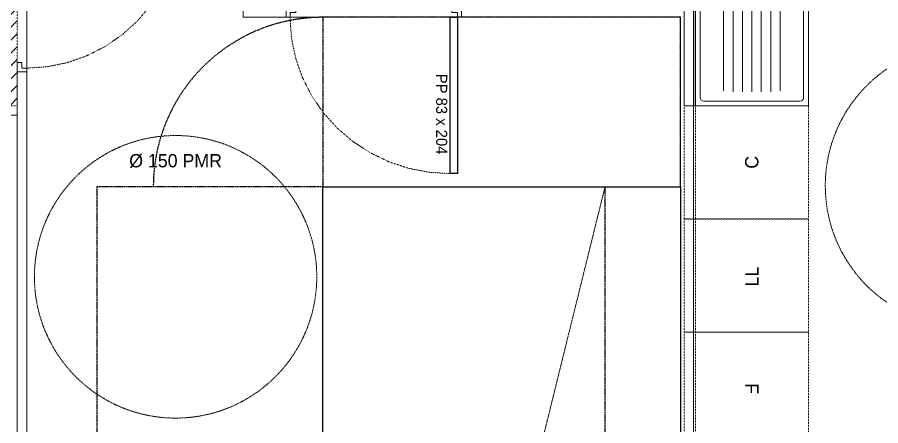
# Model space of a CAD drawing. Header units: centimetres. Extents: x 1724 to 19617, y -6503 to 8072.
# Drawn here: x 5771.9 to 6230.6, y -4292.1 to -4075.2 of the extents above; entities that cross this region are included whole.
import ezdxf

# ---------------------------------------------------------------- set-up
doc = ezdxf.new("R2010")
doc.units = ezdxf.units.CM
for name, pattern in [('Style de ligne -11', [0.347222, 0.20828, -0.138942]), ('Style de ligne -13', [0.147638, 0.098425, -0.049213]), ('Style de ligne -18', [0.164042, 0.054681, -0.109361]), ('Style de ligne -5', [0.20828, 0.069425, -0.138855]), ('VW-01', [0.41656, 0.20828, -0.20828])]:
    doc.linetypes.add(name, pattern=pattern)
doc.layers.add('B amÈnagement intÈrieur', color=7, linetype='Continuous', lineweight=5)
for name, color, linetype in [('B aménagement intérieur', 252, 'Continuous'), ('B faience', 252, 'Style de ligne -11'), ('B Général', 252, 'Continuous'), ('C ANNOTATIONS-PMR', 252, 'Style de ligne -5'), ('C ANNOTATIONS-prestations', 252, 'Continuous'), ('D SURFACES-shab', 252, 'Continuous')]:
    doc.layers.add(name, color=color, linetype=linetype)
doc.styles.add('Eurostile', font='Eurosti.TTF')
doc.styles.add('Eurostile (italic)', font='Eurostib.TTF')

# ---------------------------------------------------------------- blocks, each defined once
blk = doc.blocks.new('Cuisson')
at = {"layer": 'B Général', "color": 7, "linetype": 'Style de ligne -13', "lineweight": 5, "flags": 128}
blk.add_lwpolyline([(-30, 30), (-30, 36), (30, 36), (30, 30)], dxfattribs=at)
blk.add_lwpolyline([(-30, 30), (30, 30), (30, -30), (-30, -30)], close=True, dxfattribs=at)
at = {"layer": 'B Général', "color": 7, "insert": (0, 0), "char_height": 7.05, "attachment_point": 5, "line_spacing_factor": 0.895453, "style": 'Eurostile'}
blk.add_mtext('C', dxfattribs=at)
blk = doc.blocks.new('Evier 120.60 RSH')
at = {"layer": 'B Général', "color": 7, "linetype": 'Continuous', "lineweight": 5}
for p, q in [((-57.5, -55.5), (-57.5, -4.5)), ((-55.5, -2.5), (55.5, -2.5)), ((57.5, -4.5), (57.5, -55.5)), ((2, -7.53), (51.79, -7.53)), ((0, -50.5), (0, -9.53)), ((18.98, -10), (18.98, -10)), ((53.79, -9.53), (53.79, -50.5)), ((-52.12, -15), (-7.88, -15)), ((-52.5, -20), (-7.5, -20)), ((-52.5, -25), (-7.5, -25)), ((-52.5, -30), (-7.5, -30)), ((-52.5, -35), (-7.5, -35)), ((-52.5, -40), (-7.5, -40)), ((-52.12, -45), (-7.88, -45)), ((25.65, -43.33), (25.65, -43.33)), ((9.17, -50), (9.17, -50)), ((51.79, -52.5), (2, -52.5)), ((55.5, -57.5), (-55.5, -57.5))]:
    blk.add_line(p, q, dxfattribs=at)
at = {"layer": 'B Général', "color": 7, "linetype": 'Continuous', "lineweight": 5, "flags": 128}
blk.add_lwpolyline([(-60, 0), (-60, 6), (60, 6), (60, 0)], dxfattribs=at)
blk.add_lwpolyline([(-60, 0), (60, 0), (60, -60), (-60, -60)], close=True, dxfattribs=at)
for points in [[(25.65, -12), (25.65, -48, -0.414212), (23.65, -50), (4.5, -50, -0.198914), (3.09, -49.41, -0.198914), (2.5, -48), (2.5, -12, -0.414214), (4.5, -10)], [(25.65, -12, 0.414212), (23.65, -10), (4.45, -10)], [(28.15, -12), (28.15, -48, 0.414212), (30.15, -50), (49.29, -50, 0.198914), (50.71, -49.41, 0.198914), (51.29, -48), (51.29, -12, 0.414214), (49.29, -10)], [(28.15, -12, -0.414212), (30.15, -10), (49.34, -10)]]:
    blk.add_lwpolyline(points, format="xyb", dxfattribs=at)
at = {"layer": 'B Général', "color": 7, "linetype": 'Continuous', "lineweight": 5}
for centre, start, end in [((-55.5, -4.5), 90, 180), ((55.5, -4.5), 0, 90), ((2, -9.53), 90, 180), ((51.79, -9.53), 0, 90), ((2, -50.5), 180, 270), ((51.79, -50.5), 270, 0), ((-55.5, -55.5), 180, 270), ((55.5, -55.5), 270, 0)]:
    blk.add_arc(centre, 2, start, end, dxfattribs=at)
for centre in [(18.15, -17), (35.65, -17)]:
    blk.add_ellipse(centre, major_axis=(3.54, 0), ratio=1, dxfattribs=at)
blk = doc.blocks.new('Frigo')
at = {"layer": 'B Général', "color": 7, "linetype": 'Style de ligne -13', "lineweight": 5, "flags": 128}
blk.add_lwpolyline([(-30, 30), (30, 30), (30, -30), (-30, -30)], close=True, dxfattribs=at)
blk.add_lwpolyline([(30, -30), (30, -36), (-30, -36), (-30, -30)], dxfattribs=at)
at = {"layer": 'B Général', "color": 7, "insert": (0, 0), "char_height": 7.05, "attachment_point": 5, "line_spacing_factor": 0.895453, "style": 'Eurostile'}
blk.add_mtext('F', dxfattribs=at)
blk = doc.blocks.new('Lave Linge')
at = {"layer": 'B Général', "color": 7, "linetype": 'Style de ligne -13', "lineweight": 5, "flags": 128}
blk.add_lwpolyline([(-29.47, 30), (-29.47, 36), (30.53, 36), (30.53, 30)], dxfattribs=at)
blk.add_lwpolyline([(-29.47, 30), (30.53, 30), (30.53, -30), (-29.47, -30)], close=True, dxfattribs=at)
at = {"layer": 'B Général', "color": 7, "insert": (0, 0), "char_height": 7.049, "attachment_point": 5, "line_spacing_factor": 0.895453, "style": 'Eurostile'}
blk.add_mtext('LL', dxfattribs=at)
blk = doc.blocks.new('Rond 150_PMR')
at = {"layer": 'B Général', "color": 154, "linetype": 'VW-01', "lineweight": 5, "true_color": 0x0053a6}
blk.add_circle((0, 0), 75, dxfattribs=at)
at = {"layer": 'B Général', "color": 154, "true_color": 0x0053a6, "insert": (-61.5, 0), "char_height": 7.049, "attachment_point": 5, "rotation": 90, "line_spacing_factor": 0.895453, "style": 'Eurostile (italic)'}
blk.add_mtext('Ø 150 PMR', dxfattribs=at)
blk = doc.blocks.new('PP 80')
at = {"layer": 'B Général', "flags": 128}
blk.add_lwpolyline([(-43, 2.5), (-43, 85.5), (-39, 85.5), (-39, 2.5)], close=True, dxfattribs=at)
at = {"layer": 'B Général', "linetype": 'Style de ligne -18', "lineweight": 5, "flags": 128}
blk.add_lwpolyline([(46, 2.5), (45.27, 13.33), (43.1, 23.98), (39.53, 34.26), (34.61, 44), (28.44, 53.03), (21.1, 61.19), (12.74, 68.35), (3.5, 74.38), (-6.47, 79.18), (-17, 82.67), (-27.91, 84.79), (-39, 85.5)], dxfattribs=at)
at = {"layer": 'B Général', "color": 7, "linetype": 'Continuous', "lineweight": 5, "flags": 128}
for points in [[(-45, 2.5), (-43, 2.5), (-43, 0), (-40, 0), (-40, -2.5), (-45, -2.5)], [(48, 2.5), (46, 2.5), (46, 0), (43, 0), (43, -2.5), (48, -2.5), (48, -2.5), (48, -2.5), (48, 1.79), (48, 1.79)]]:
    blk.add_lwpolyline(points, close=True, dxfattribs=at)
at = {"layer": 'C ANNOTATIONS-prestations', "insert": (-37.49, 32.5), "char_height": 5.8739, "attachment_point": 1, "rotation": 90, "line_spacing_factor": 0.895453, "style": 'Eurostile'}
blk.add_mtext('PP 83 x 204', dxfattribs=at)
blk = doc.blocks.new('Groupe-46-1')
at = {"layer": 'B Général', "color": 7, "linetype": 'VW-01', "lineweight": 5}
blk.add_line((70, -114.99), (-70, -80.35), dxfattribs=at)
at = {"layer": 'B Général', "linetype": 'VW-01', "flags": 128}
for points in [[(-70, 35), (70, 35), (70, -155), (-70, -155)], [(-70, -114.99), (70, -114.99), (70, -155), (-70, -155)]]:
    blk.add_lwpolyline(points, close=True, dxfattribs=at)
blk = doc.blocks.new('Lit 140.190_PMR 2')
at = {"layer": 'B Général', "color": 154, "linetype": 'VW-01', "true_color": 0x0053a6, "flags": 128}
for points in [[(70, 155), (-70, 155), (-70, 35), (70, 35)], [(-70, -155), (-70, 35), (-160, 35), (-160, -155)], [(160, -155), (160, 35), (70, 35), (70, -155)]]:
    blk.add_lwpolyline(points, close=True, dxfattribs=at)
at = {"layer": 'B Général', "color": 154, "linetype": 'VW-01', "true_color": 0x0053a6}
for centre, start, end in [((-70, 35), 90, 180), ((70, 35), 0, 90)]:
    blk.add_arc(centre, 90, start, end, dxfattribs=at)
at = {"layer": 'B Général'}
blk.add_blockref('Groupe-46-1', (0, 0), dxfattribs=at)
blk = doc.blocks.new('T4 A22_A23 (2D)')
at = {"layer": 'B amÈnagement intÈrieur', "linetype": 'Continuous', "lineweight": 5, "true_color": 0xaaaaaa}
h = blk.add_hatch(dxfattribs=at)
h.set_pattern_fill('F_P__SOFFITE', color=253, style=0, pattern_type=2)
h.set_pattern_definition([(45, (0, 0.2205), (-3.527778, 3.30729), [])])
h.paths.add_polyline_path([(15.54, 212.1), (15.54, 285.92), (-456.72, 285.92), (-456.72, -24.23), (-336.72, -24.23), (-336.72, -24.23), (-336.72, 165.77), (-301.73, 165.77), (-301.73, 96.77), (-216.72, 96.77), (-216.72, 192.77), (-60.1, 192.77), (-60.21, 114.77), (15.54, 114.77), (15.65, 212.1)])
at = {"layer": 'B aménagement intérieur', "color": 7, "linetype": 'Style de ligne -13', "lineweight": 5, "flags": 128}
blk.add_lwpolyline([(15.54, 212.1), (15.54, 285.92), (-456.72, 285.92), (-456.72, -24.23), (-336.72, -24.23), (-336.72, -24.23), (-336.72, 165.77), (-301.73, 165.77), (-301.73, 96.77), (-216.72, 96.77), (-216.72, 192.77), (-60.1, 192.77), (-60.21, 114.77), (15.54, 114.77), (15.65, 212.1)], close=True, dxfattribs=at)
at = {"layer": 'B faience'}
blk.add_line((23.54, -24.1), (23.54, 157.77), dxfattribs=at)
at = {"layer": 'B Général', "color": 7, "linetype": 'Continuous', "lineweight": 5}
for p, q in [((15.54, 22.77), (15.54, -297.23)), ((22.54, 22.77), (22.54, -297.23)), ((-336.72, -6.23), (-336.72, -297.23)), ((-336.72, -6.23), (-331.72, -6.23)), ((-331.72, -6.23), (-331.72, -297.23))]:
    blk.add_line(p, q, dxfattribs=at)
at = {"layer": 'B Général', "color": 7, "linetype": 'Continuous', "lineweight": 13}
for p, q in [((-336.72, -6.23), (-336.72, -297.23)), ((-331.72, -6.23), (-331.72, -297.23))]:
    blk.add_line(p, q, dxfattribs=at)
at = {"layer": 'D SURFACES-shab', "lineweight": 18, "flags": 128}
for points in [[(22.54, -297.23), (691.5, -297.12), (691.5, -34.13), (396.48, -34.04), (396.51, 286.03), (22.54, 285.92), (22.54, 162.89), (87.54, 162.77), (87.54, 157.77), (22.54, 157.77)], [(-216.72, 22.77), (-216.72, 91.77), (-331.72, 91.77), (-331.72, -297.23), (15.54, -297.23), (15.54, 22.77)], [(-687.1, -29.23), (-687.1, -297.23), (-336.72, -297.23), (-336.72, -29.23)]]:
    blk.add_lwpolyline(points, close=True, dxfattribs=at)
at = {"layer": 'B Général', "color": 7}
for name, p, rotation in [('Evier 120.60 RSH', (23.54, 35.77), 90), ('PP 80', (-334.22, 41.77), 270), ('PP 80', (-145.81, 25.27), 180), ('Lit 140.190_PMR 2', (-139.46, -137.23), 90), ('Cuisson', (53.54, -54.23), 90), ('Lave Linge', (53.54, -114.89), 90), ('Frigo', (53.54, -174.36), 270)]:
    blk.add_blockref(name, p, dxfattribs=dict(at, rotation=rotation))
at = {"layer": 'C ANNOTATIONS-PMR', "color": 7, "rotation": 270}
for p in [(167.54, -66.62), (-252.61, -115)]:
    blk.add_blockref('Rond 150_PMR', p, dxfattribs=at)

msp = doc.modelspace()

# ---------------------------------------------------------------- block references
at = {"layer": 'B aménagement intérieur', "color": 7}
msp.add_blockref('T4 A22_A23 (2D)', (6108.631, -4098.011), dxfattribs=at)

doc.saveas('drawing.dxf')
